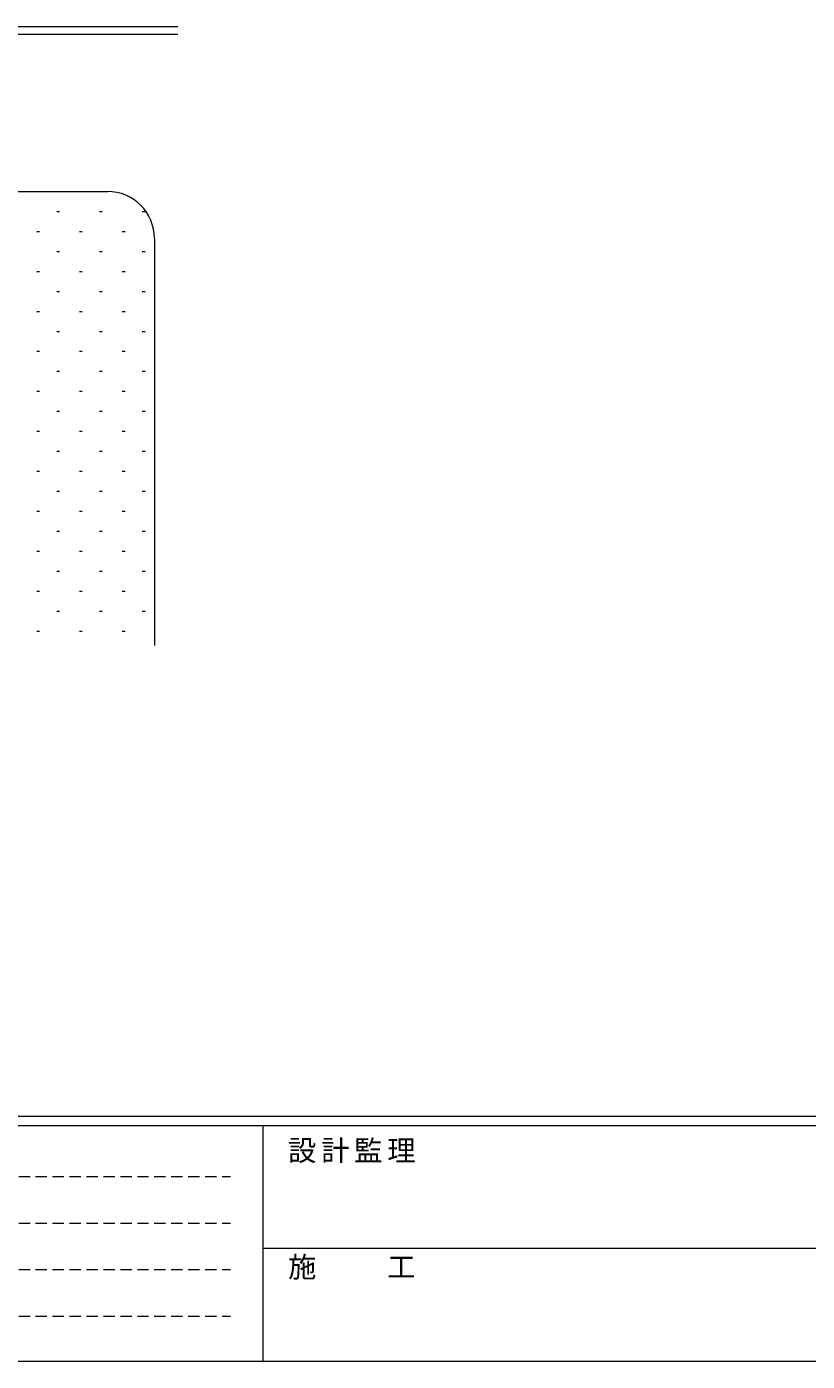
# Model space of a CAD drawing. Units: millimetres, scale not verified. Extents: x -594 to 539, y -420 to 386.
# Drawn here: x -272.1 to -106.3, y -420 to -136.5 of the extents above; entities that cross this region are included whole.
import ezdxf

# ---------------------------------------------------------------- set-up
doc = ezdxf.new("R2010")
doc.units = ezdxf.units.MM
doc.header["$LTSCALE"] = 2
doc.linetypes.add('DASHED1', pattern=[1.8, 1.2, -0.6])
for name, color, linetype, lineweight in [('0-1_YKK_ZWAK', 7, 'Continuous', 9), ('0-6_YKK_13', 4, 'Continuous', 9), ('0-9_YSS_K', 3, 'Continuous', 9)]:
    doc.layers.add(name, color=color, linetype=linetype, lineweight=lineweight)
doc.styles.add('ＭＳ ゴシック', font='')
doc.styles.get('ＭＳ ゴシック').set_extended_font_data('MS Gothic')

msp = doc.modelspace()

# ---------------------------------------------------------------- linework, layer by layer
at = {"layer": '0-1_YKK_ZWAK'}
for p, q in [((510, -368), (-590, -368)), ((456, -370), (-590, -370)), ((-222, -370), (-222, -420)), ((-222, -395.999), (-38, -395.999)), ((-590, -420), (456, -420))]:
    msp.add_line(p, q, dxfattribs=at)
at = {"layer": '0-1_YKK_ZWAK', "linetype": 'DASHED1'}
for p, q in [((-583.43, -380.732), (-228.87, -380.732)), ((-583.43, -390.63), (-228.87, -390.63)), ((-583.43, -400.528), (-228.87, -400.528)), ((-583.43, -410.426), (-228.87, -410.426))]:
    msp.add_line(p, q, dxfattribs=at)
at = {"layer": '0-6_YKK_13'}
for p, q in [((-240, -136.5), (-368.254, -136.5)), ((-368.254, -138.1), (-240, -138.1))]:
    msp.add_line(p, q, dxfattribs=at)
at = {"layer": '0-9_YSS_K'}
for p, q in [((-370, -171.5), (-255, -171.5)), ((-265.765, -175.745), (-265.165, -175.745)), ((-256.675, -175.745), (-256.075, -175.745)), ((-247.585, -175.745), (-246.985, -175.745)), ((-270.01, -179.99), (-269.41, -179.99)), ((-260.92, -179.99), (-260.32, -179.99)), ((-251.83, -179.99), (-251.23, -179.99)), ((-265.765, -184.235), (-265.165, -184.235)), ((-256.675, -184.235), (-256.075, -184.235)), ((-247.585, -184.235), (-246.985, -184.235)), ((-245, -181.5), (-245, -267.943)), ((-270.01, -188.48), (-269.41, -188.48)), ((-260.92, -188.48), (-260.32, -188.48)), ((-251.83, -188.48), (-251.23, -188.48)), ((-265.765, -192.725), (-265.165, -192.725)), ((-256.675, -192.725), (-256.075, -192.725)), ((-247.585, -192.725), (-246.985, -192.725)), ((-270.01, -196.97), (-269.41, -196.97)), ((-260.92, -196.97), (-260.32, -196.97)), ((-251.83, -196.97), (-251.23, -196.97)), ((-265.765, -201.215), (-265.165, -201.215)), ((-256.675, -201.215), (-256.075, -201.215)), ((-247.585, -201.215), (-246.985, -201.215)), ((-270.01, -205.46), (-269.41, -205.46)), ((-260.92, -205.46), (-260.32, -205.46)), ((-251.83, -205.46), (-251.23, -205.46)), ((-265.765, -209.705), (-265.165, -209.705)), ((-256.675, -209.705), (-256.075, -209.705)), ((-247.585, -209.705), (-246.985, -209.705)), ((-270.01, -213.95), (-269.41, -213.95)), ((-260.92, -213.95), (-260.32, -213.95)), ((-251.83, -213.95), (-251.23, -213.95)), ((-265.765, -218.195), (-265.165, -218.195)), ((-256.675, -218.195), (-256.075, -218.195)), ((-247.585, -218.195), (-246.985, -218.195)), ((-270.01, -222.44), (-269.41, -222.44)), ((-260.92, -222.44), (-260.32, -222.44)), ((-251.83, -222.44), (-251.23, -222.44)), ((-265.765, -226.685), (-265.165, -226.685)), ((-256.675, -226.685), (-256.075, -226.685)), ((-247.585, -226.685), (-246.985, -226.685)), ((-270.01, -230.93), (-269.41, -230.93)), ((-260.92, -230.93), (-260.32, -230.93)), ((-251.83, -230.93), (-251.23, -230.93)), ((-265.765, -235.175), (-265.165, -235.175)), ((-256.675, -235.175), (-256.075, -235.175)), ((-247.585, -235.175), (-246.985, -235.175)), ((-270.01, -239.42), (-269.41, -239.42)), ((-260.92, -239.42), (-260.32, -239.42)), ((-251.83, -239.42), (-251.23, -239.42)), ((-265.765, -243.665), (-265.165, -243.665)), ((-256.675, -243.665), (-256.075, -243.665)), ((-247.585, -243.665), (-246.985, -243.665)), ((-270.01, -247.91), (-269.41, -247.91)), ((-260.92, -247.91), (-260.32, -247.91)), ((-251.83, -247.91), (-251.23, -247.91)), ((-265.765, -252.155), (-265.165, -252.155)), ((-256.675, -252.155), (-256.075, -252.155)), ((-247.585, -252.155), (-246.985, -252.155)), ((-270.01, -256.4), (-269.41, -256.4)), ((-260.92, -256.4), (-260.32, -256.4)), ((-251.83, -256.4), (-251.23, -256.4)), ((-265.765, -260.645), (-265.165, -260.645)), ((-256.675, -260.645), (-256.075, -260.645)), ((-247.585, -260.645), (-246.985, -260.645)), ((-270.01, -264.89), (-269.41, -264.89)), ((-260.92, -264.89), (-260.32, -264.89)), ((-251.83, -264.89), (-251.23, -264.89))]:
    msp.add_line(p, q, dxfattribs=at)
msp.add_arc((-255, -181.5), 10, 0, 90, dxfattribs=at)

# ---------------------------------------------------------------- texts
at = {"layer": '0-1_YKK_ZWAK', "char_height": 4.399, "attachment_point": 7, "style": 'ＭＳ ゴシック'}
for s, insert in [('\\T1.17;設計監理', (-216.615, -377.904)), ('\\T1.17;施\u3000\u3000工', (-216.615, -402.649))]:
    msp.add_mtext(s, dxfattribs=dict(at, insert=insert))

doc.saveas('drawing.dxf')
